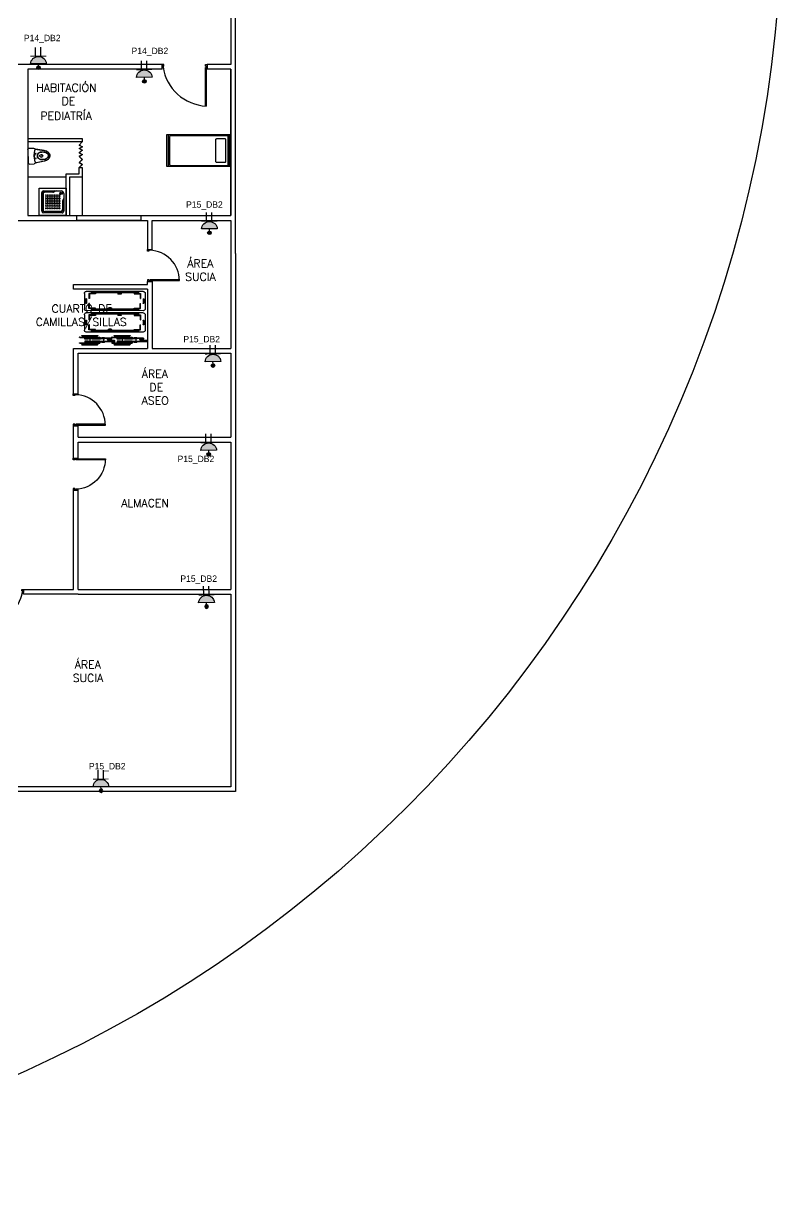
# Model space of a CAD drawing. Header units: metres. Extents: x -24 to 527, y -154 to 95.
# Drawn here: x 230.5 to 254.2, y -5.25 to 31.02 of the extents above; entities that cross this region are included whole.
import ezdxf

# ---------------------------------------------------------------- set-up
doc = ezdxf.new("R2010")
doc.units = ezdxf.units.M
doc.header["$MEASUREMENT"] = 0
for name, color, linetype in [('AN-TEXTO', 3, 'Continuous'), ('AR-MOBILIRIO', 1, 'Continuous'), ('AR-MUROS', 6, 'Continuous'), ('AR-PUERTAS', 2, 'Continuous'), ('AR-VENTANAS', 2, 'Continuous'), ('E-quip', 2, 'Continuous'), ('MOBILIARIO', 42, 'Continuous'), ('S.H.', 2, 'Continuous')]:
    doc.layers.add(name, color=color, linetype=linetype)
doc.styles.add('REGULAR-2.5', font='romans.shx', dxfattribs={"height": 2.5})

# ---------------------------------------------------------------- blocks, each defined once
blk = doc.blocks.new('31643339')
at = {"layer": 'AR-MOBILIRIO'}
for p, q in [((0.038, 0.5), (0.038, -0.5)), ((0.038, 0.4), (0.087, 0.4)), ((1.9, 0.4), (1.95, 0.4)), ((1.95, 0.5), (1.95, -0.5)), ((0.038, -0.4), (0.087, -0.4)), ((1.9, -0.4), (1.95, -0.4))]:
    blk.add_line(p, q, dxfattribs=at)
blk.add_lwpolyline([(0, -0.5), (0, 0.5), (2, 0.5), (2, -0.5)], close=True, dxfattribs=at)
for points in [[(1.87, 0.475, -0.414214), (1.9, 0.445), (1.9, -0.445, -0.414214), (1.87, -0.475), (0.117, -0.475, -0.414214), (0.087, -0.445), (0.087, 0.445, -0.414214), (0.117, 0.475)], [(0.15, -0.332, 0.414214), (0.18, -0.362), (0.447, -0.362, 0.414214), (0.477, -0.332), (0.477, 0.333, 0.414214), (0.447, 0.363), (0.18, 0.363, 0.414214), (0.15, 0.333)]]:
    blk.add_lwpolyline(points, format="xyb", close=True, dxfattribs=at)
blk = doc.blocks.new('AR-PUERTA 2')
at = {"layer": 'AR-PUERTAS', "linetype": 'Continuous'}
for points in [[(-1.354, -0.058), (-1.354, -0.008), (-1.329, -0.008), (-1.329, 0.042), (-1.379, 0.042), (-1.379, -0.058)], [(-0.029, -0.008), (-0.029, 0.042), (0.021, 0.042), (0.021, -0.058), (-0.004, -0.058), (-0.004, -0.008)], [(-0.004, -0.058), (-0.004, -1.258), (-0.029, -1.258), (-0.029, -0.058)]]:
    blk.add_lwpolyline(points, close=True, dxfattribs=at)
blk.add_arc((0.061, 0.169), 1.428, 188.1236, 267.3924, dxfattribs=at)
blk = doc.blocks.new('AR-PUERTA 1')
at = {"layer": 'AR-PUERTAS', "linetype": 'Continuous'}
for points in [[(0.954, 0.033), (0.954, 0.958), (0.929, 0.958), (0.929, 0.033)], [(0.004, 0.058), (0.004, 0.008), (0.029, 0.008), (0.029, -0.042), (-0.021, -0.042), (-0.021, 0.058)], [(0.929, 0.008), (0.929, -0.042), (0.979, -0.042), (0.979, 0.058), (0.954, 0.058), (0.954, 0.008)]]:
    blk.add_lwpolyline(points, close=True, dxfattribs=at)
blk.add_arc((0.954, 0.008), 0.949, 89.9989, 178.4932, dxfattribs=at)
blk = doc.blocks.new('AR-PUERTA 1.2')
at = {"layer": 'AR-PUERTAS', "linetype": 'Continuous'}
for points in [[(1.154, 0.058), (1.154, 0.983), (1.129, 0.983), (1.129, 0.058)], [(0.004, 0.058), (0.004, 0.008), (0.029, 0.008), (0.029, -0.042), (-0.021, -0.042), (-0.021, 0.058)], [(1.129, 0.008), (1.129, -0.042), (1.179, -0.042), (1.179, 0.058), (1.154, 0.058), (1.154, 0.008)]]:
    blk.add_lwpolyline(points, close=True, dxfattribs=at)
blk.add_arc((1.141, -0.171), 1.154, 89.3332, 169.7918, dxfattribs=at)
blk = doc.blocks.new('AR-PUERTA ACORDION')
at = {"layer": 'AR-PUERTAS'}
blk.add_lwpolyline([(-0.386, 0.049), (-0.288, -0.046), (-0.235, 0.057), (-0.185, -0.044), (-0.129, 0.054), (-0.046, -0.045), (0.01, 0.056), (0.073, -0.046), (0.158, 0.053), (0.252, -0.046), (0.317, 0.054), (0.41, -0.047), (0.41, -0.054), (0.318, 0.046), (0.253, -0.054), (0.158, 0.046), (0.072, -0.054), (0.01, 0.046), (-0.045, -0.054), (-0.128, 0.046), (-0.185, -0.054), (-0.235, 0.046), (-0.287, -0.054), (-0.39, 0.046)], close=True, dxfattribs=at)
blk = doc.blocks.new('A$C05366594')
at = {"layer": 'AR-MOBILIRIO', "linetype": 'Continuous'}
for p, q in [((0, 0), (0, 0.72)), ((0, 0.72), (0.72, 0.72)), ((0.113, 0.653), (0.585, 0.653)), ((0.367, 0.63), (0.158, 0.63)), ((0.428, 0.653), (0.397, 0.637)), ((0.72, 0.72), (0.72, 0)), ((0.068, 0.113), (0.068, 0.608)), ((0.09, 0.563), (0.09, 0.158)), ((0.63, 0.367), (0.63, 0.158)), ((0.653, 0.428), (0.637, 0.397)), ((0.653, 0.585), (0.653, 0.113)), ((0.72, 0), (0, 0)), ((0.608, 0.068), (0.113, 0.068)), ((0.563, 0.09), (0.158, 0.09))]:
    blk.add_line(p, q, dxfattribs=at)
at = {"layer": 'AR-MOBILIRIO', "color": 250}
for p, q in [((0.458, 0.653), (0.403, 0.625)), ((0.104, 0.563), (0.104, 0.158)), ((0.367, 0.617), (0.158, 0.617)), ((0.617, 0.367), (0.617, 0.158)), ((0.653, 0.458), (0.625, 0.403)), ((0.563, 0.104), (0.158, 0.104))]:
    blk.add_line(p, q, dxfattribs=at)
at = {"layer": 'AR-MOBILIRIO', "linetype": 'Continuous'}
for centre, major_axis, start_param, end_param in [((0.113, 0.608), (0.0318, 0.0318), 0.785398, 2.356194), ((0.158, 0.563), (0.0477, 0.0477), 0.785398, 2.356194), ((0.367, 0.698), (0.0477, 0.0477), 3.926991, 4.390638), ((0.585, 0.585), (0.0477, 0.0477), 5.497787, 7.068583), ((0.698, 0.367), (-0.0477, 0.0477), 0.321751, 0.785398), ((0.113, 0.113), (-0.0318, 0.0318), 0.785398, 2.356194), ((0.158, 0.158), (-0.0477, 0.0477), 0.785398, 2.356194), ((0.158, 0.158), (-0.0477, 0.0477), 0.785398, 2.356194), ((0.563, 0.158), (0.0477, 0.0477), 3.926991, 5.497787), ((0.608, 0.113), (-0.0318, 0.0318), 2.356194, 3.926991)]:
    blk.add_ellipse(centre, major_axis=major_axis, ratio=1, start_param=start_param, end_param=end_param, dxfattribs=at)
at = {"layer": 'AR-MOBILIRIO', "color": 250}
for centre, major_axis, start_param, end_param in [((0.367, 0.698), (0.0573, 0.0573), 3.926991, 4.390638), ((0.158, 0.563), (-0.0382, 0.0382), -0.785398, 0.785398), ((0.18, 0.54), (-0.00636, 0.00636), -0.785398, 5.497787), ((0.18, 0.495), (-0.00636, 0.00636), -0.785398, 5.497787), ((0.18, 0.45), (-0.00636, 0.00636), -0.785398, 5.497787), ((0.18, 0.405), (-0.00636, 0.00636), -0.785398, 5.497787), ((0.18, 0.36), (-0.00636, 0.00636), -0.785398, 5.497787), ((0.18, 0.315), (-0.00636, 0.00636), -0.785398, 5.497787), ((0.225, 0.54), (0.00636, 0.00636), 0.785398, 7.068583), ((0.225, 0.495), (0.00636, 0.00636), 0.785398, 7.068583), ((0.225, 0.45), (0.00636, 0.00636), 0.785398, 7.068583), ((0.225, 0.405), (0.00636, 0.00636), 0.785398, 7.068583), ((0.225, 0.36), (0.00636, 0.00636), 0.785398, 7.068583), ((0.225, 0.315), (0.00636, 0.00636), 0.785398, 7.068583), ((0.27, 0.54), (0.00636, 0.00636), 0.785398, 7.068583), ((0.27, 0.495), (0.00636, 0.00636), 0.785398, 7.068583), ((0.27, 0.45), (0.00636, 0.00636), 0.785398, 7.068583), ((0.27, 0.405), (0.00636, 0.00636), 0.785398, 7.068583), ((0.27, 0.36), (0.00636, 0.00636), 0.785398, 7.068583), ((0.27, 0.315), (0.00636, 0.00636), 0.785398, 7.068583), ((0.315, 0.54), (-0.00636, 0.00636), -0.785398, 5.497787), ((0.315, 0.495), (-0.00636, 0.00636), -0.785398, 5.497787), ((0.315, 0.45), (-0.00636, 0.00636), -0.785398, 5.497787), ((0.315, 0.36), (-0.00636, 0.00636), -0.785398, 5.497787), ((0.315, 0.315), (-0.00636, 0.00636), -0.785398, 5.497787), ((0.315, 0.405), (-0.00636, 0.00636), -0.785398, 5.497787), ((0.36, 0.54), (-0.00636, 0.00636), -0.785398, 5.497787), ((0.36, 0.495), (-0.00636, 0.00636), -0.785398, 5.497787), ((0.36, 0.45), (-0.00636, 0.00636), -0.785398, 5.497787), ((0.36, 0.405), (-0.00636, 0.00636), -0.785398, 5.497787), ((0.36, 0.36), (-0.00636, 0.00636), -0.785398, 5.497787), ((0.36, 0.315), (-0.00636, 0.00636), -0.785398, 5.497787), ((0.405, 0.54), (-0.00636, 0.00636), -0.785398, 5.497787), ((0.405, 0.495), (-0.00636, 0.00636), -0.785398, 5.497787), ((0.405, 0.45), (-0.00636, 0.00636), -0.785398, 5.497787), ((0.405, 0.405), (-0.00636, 0.00636), -0.785398, 5.497787), ((0.405, 0.36), (-0.00636, 0.00636), -0.785398, 5.497787), ((0.405, 0.315), (-0.00636, 0.00636), -0.785398, 5.497787), ((0.45, 0.54), (0.00636, 0.00636), 0.785398, 7.068583), ((0.45, 0.495), (0.00636, 0.00636), 0.785398, 7.068583), ((0.45, 0.45), (0.00636, 0.00636), 0.785398, 7.068583), ((0.45, 0.405), (0.00636, 0.00636), 0.785398, 7.068583), ((0.45, 0.36), (0.00636, 0.00636), 0.785398, 7.068583), ((0.45, 0.315), (0.00636, 0.00636), 0.785398, 7.068583), ((0.495, 0.54), (0.00636, 0.00636), 0.785398, 7.068583), ((0.495, 0.495), (0.00636, 0.00636), 0.785398, 7.068583), ((0.495, 0.45), (0.00636, 0.00636), 0.785398, 7.068583), ((0.495, 0.405), (0.00636, 0.00636), 0.785398, 7.068583), ((0.495, 0.36), (0.00636, 0.00636), 0.785398, 7.068583), ((0.495, 0.315), (0.00636, 0.00636), 0.785398, 7.068583), ((0.54, 0.54), (-0.00636, 0.00636), -0.785398, 5.497787), ((0.54, 0.495), (-0.00636, 0.00636), -0.785398, 5.497787), ((0.54, 0.45), (-0.00636, 0.00636), -0.785398, 5.497787), ((0.54, 0.36), (-0.00636, 0.00636), -0.785398, 5.497787), ((0.54, 0.315), (-0.00636, 0.00636), -0.785398, 5.497787), ((0.54, 0.405), (-0.00636, 0.00636), -0.785398, 5.497787), ((0.585, 0.585), (0.0223, 0.0223), 0.785398, 7.068583), ((0.585, 0.585), (-0.00955, 0.00955), -0.785398, 5.497787), ((0.576, 0.585), (0.00286, 0.00286), 0.785398, 7.068583), ((0.581, 0.592), (0.00286, 0.00286), 0.785398, 7.068583), ((0.581, 0.578), (0.00286, 0.00286), 0.785398, 7.068583), ((0.589, 0.592), (0.00286, 0.00286), 0.785398, 7.068583), ((0.589, 0.578), (0.00286, 0.00286), 0.785398, 7.068583), ((0.594, 0.585), (0.00286, 0.00286), 0.785398, 7.068583), ((0.698, 0.367), (-0.0573, 0.0573), 0.321751, 0.785398), ((0.158, 0.158), (-0.0382, 0.0382), 0.785398, 2.356194), ((0.158, 0.158), (0.0382, 0.0382), 2.356194, 3.926991), ((0.18, 0.27), (-0.00636, 0.00636), -0.785398, 5.497787), ((0.18, 0.225), (-0.00636, 0.00636), -0.785398, 5.497787), ((0.18, 0.18), (-0.00636, 0.00636), -0.785398, 5.497787), ((0.225, 0.27), (0.00636, 0.00636), 0.785398, 7.068583), ((0.225, 0.225), (0.00636, 0.00636), 0.785398, 7.068583), ((0.225, 0.18), (0.00636, 0.00636), 0.785398, 7.068583), ((0.27, 0.27), (0.00636, 0.00636), 0.785398, 7.068583), ((0.27, 0.225), (0.00636, 0.00636), 0.785398, 7.068583), ((0.27, 0.18), (0.00636, 0.00636), 0.785398, 7.068583), ((0.315, 0.27), (-0.00636, 0.00636), -0.785398, 5.497787), ((0.315, 0.225), (-0.00636, 0.00636), -0.785398, 5.497787), ((0.315, 0.18), (-0.00636, 0.00636), -0.785398, 5.497787), ((0.36, 0.27), (-0.00636, 0.00636), -0.785398, 5.497787), ((0.36, 0.225), (-0.00636, 0.00636), -0.785398, 5.497787), ((0.36, 0.18), (-0.00636, 0.00636), -0.785398, 5.497787), ((0.405, 0.27), (-0.00636, 0.00636), -0.785398, 5.497787), ((0.405, 0.225), (-0.00636, 0.00636), -0.785398, 5.497787), ((0.405, 0.18), (-0.00636, 0.00636), -0.785398, 5.497787), ((0.45, 0.27), (0.00636, 0.00636), 0.785398, 7.068583), ((0.45, 0.225), (0.00636, 0.00636), 0.785398, 7.068583), ((0.45, 0.18), (0.00636, 0.00636), 0.785398, 7.068583), ((0.495, 0.27), (0.00636, 0.00636), 0.785398, 7.068583), ((0.495, 0.225), (0.00636, 0.00636), 0.785398, 7.068583), ((0.495, 0.18), (0.00636, 0.00636), 0.785398, 7.068583), ((0.54, 0.27), (-0.00636, 0.00636), -0.785398, 5.497787), ((0.54, 0.225), (-0.00636, 0.00636), -0.785398, 5.497787), ((0.54, 0.18), (-0.00636, 0.00636), -0.785398, 5.497787), ((0.563, 0.158), (0.0382, 0.0382), 3.926991, 5.497787)]:
    blk.add_ellipse(centre, major_axis=major_axis, ratio=1, start_param=start_param, end_param=end_param, dxfattribs=at)
blk = doc.blocks.new('1p-toppiece')
at = {"layer": 'AR-MOBILIRIO'}
for p, q in [((-0.532, 0.174), (-0.265, 0.22)), ((-0.232, 0.219), (-0.531, 0.169)), ((-0.485, 0.003), (-0.485, 0.003)), ((-0.485, 0.003), (-0.485, 0.003)), ((-0.485, 0.003), (-0.485, 0.003)), ((-0.485, 0.003), (-0.485, 0.003)), ((-0.485, 0.003), (-0.485, 0.003)), ((-0.485, 0.003), (-0.485, 0.003)), ((-0.485, 0.003), (-0.485, 0.003)), ((-0.485, 0.003), (-0.485, 0.003)), ((-0.406, 0.039), (-0.443, 0.044)), ((-0.232, 0.22), (-0.232, 0.195)), ((-0.205, 0.008), (-0.232, 0.195)), ((-0.218, 0.098), (-0.218, 0.003)), ((-0.218, -0.093), (-0.218, 0.003)), ((-0.047, 0.26), (-0.192, 0.26)), ((-0.007, 0.22), (-0.007, -0.214)), ((-0.532, -0.169), (-0.265, -0.215)), ((-0.232, -0.214), (-0.531, -0.163)), ((-0.406, -0.034), (-0.443, -0.039)), ((-0.232, -0.189), (-0.205, -0.003)), ((-0.232, -0.189), (-0.232, -0.214)), ((-0.047, -0.254), (-0.192, -0.254))]:
    blk.add_line(p, q, dxfattribs=at)
blk.add_lwpolyline([(-0.467, -0.009, 0.139005), (-0.464, -0.009, 0.107089), (-0.461, -0.006, 0.080212), (-0.46, -0.002, 0.06796), (-0.459, 0.003, 0.06796), (-0.46, 0.007, 0.080212), (-0.461, 0.011, 0.107089), (-0.464, 0.014, 0.139005), (-0.467, 0.015, 0.139005), (-0.47, 0.014, 0.107089), (-0.473, 0.011, 0.080212), (-0.474, 0.007, 0.06796), (-0.475, 0.003, 0.06796), (-0.474, -0.002, 0.080212), (-0.473, -0.006, 0.107089), (-0.47, -0.009, 0.139005)], format="xyb", close=True, dxfattribs=at)
for centre in [(-0.26, 0.078), (-0.26, -0.072)]:
    blk.add_circle(centre, 0.008, dxfattribs=at)
for centre, radius, start, end in [((-0.545, -0.004), 0.165, 137.5273, 177.8064), ((-0.545, 0.009), 0.165, 182.1936, 222.4727), ((-0.545, -0.004), 0.159, 137.1746, 177.7477), ((-0.545, 0.009), 0.159, 182.2523, 222.8254), ((-0.518, -0.034), 0.206, 106.927, 136.493), ((-0.541, -0.003), 0.122, 134.1142, 177.24), ((-0.541, 0.008), 0.122, 182.76, 225.8858), ((-0.518, -0.034), 0.2, 106.5054, 136.1127), ((-0.541, -0.003), 0.115, 133.4423, 177.1285), ((-0.541, 0.008), 0.115, 182.8715, 226.5577), ((-0.519, -0.031), 0.157, 102.7254, 132.8308), ((-0.52, -0.03), 0.15, 101.8667, 132.1155), ((-0.482, -0.117), 0.296, 99.7929, 108.8085), ((-0.482, -0.12), 0.292, 99.5848, 108.4322), ((-0.482, -0.148), 0.279, 90.6669, 104.9929), ((-0.482, -0.156), 0.281, 90.6819, 104.1933), ((-0.474, -0.297), 0.428, 81.7587, 91.4179), ((-0.488, -0.362), 0.487, 81.705, 89.6761), ((-0.434, 0.003), 0.0456, 126.1832, 180), ((-0.434, 0.003), 0.0456, 180, 233.8168), ((-0.447, 0.019), 0.025, 82.2348, 126.1832), ((-0.434, -0.002), 0.123, 44.007, 82.2929), ((-0.431, -0.004), 0.132, 44.3018, 82.295), ((-0.408, 0.024), 0.015, 13.7696, 82.2348), ((-0.495, 0.003), 0.105, 0, 13.7696), ((-0.495, 0.003), 0.105, 346.2304, 0), ((-0.46, 0.006), 0.138, 358.6352, 34.0042), ((-0.46, -0.001), 0.138, 325.9958, 1.3648), ((-0.441, 0.008), 0.132, 357.4666, 37.446), ((-0.441, -0.003), 0.132, 322.554, 2.5334), ((-0.24, 0.073), 0.15, 87.0389, 99.7929), ((-0.192, 0.22), 0.04, 90, 180), ((-0.244, 0.003), 0.04, 351.6776, 8.3142), ((-0.047, 0.22), 0.04, 0, 90), ((-0.518, 0.039), 0.206, 223.507, 253.073), ((-0.518, 0.039), 0.2, 223.8873, 253.4946), ((-0.519, 0.036), 0.157, 227.1692, 257.2746), ((-0.52, 0.036), 0.15, 227.8845, 258.1333), ((-0.482, 0.122), 0.296, 251.1915, 260.2071), ((-0.482, 0.125), 0.292, 251.5678, 260.4152), ((-0.482, 0.153), 0.279, 255.0071, 269.3331), ((-0.482, 0.161), 0.281, 255.8067, 269.3181), ((-0.488, 0.368), 0.487, 270.3239, 278.295), ((-0.474, 0.302), 0.428, 268.5821, 278.2413), ((-0.447, -0.014), 0.025, 233.8168, 277.7652), ((-0.434, 0.007), 0.123, 277.7071, 315.993), ((-0.431, 0.009), 0.132, 277.705, 315.6982), ((-0.408, -0.019), 0.015, 277.7652, 346.2304), ((-0.24, -0.067), 0.15, 260.2071, 272.966), ((-0.192, -0.214), 0.04, 180, 270), ((-0.047, -0.214), 0.04, 270, 360)]:
    blk.add_arc(centre, radius, start, end, dxfattribs=at)
blk = doc.blocks.new('A$C15E859FE')
at = {"layer": 'AR-MOBILIRIO'}
for p, q in [((0.001, 1.84), (0, 0.06)), ((0.541, 1.9), (0.061, 1.9)), ((0.366, 1.855), (0.236, 1.855)), ((0.366, 1.835), (0.236, 1.835)), ((0.601, 1.84), (0.6, 0.06)), ((0.021, 1.69), (0.02, 0.21)), ((0.047, 1.69), (0.021, 1.69)), ((0.047, 1.69), (0.046, 0.21)), ((0.066, 1.553), (0.066, 1.758)), ((0.066, 1.758), (0.224, 1.758)), ((0.066, 1.553), (0.081, 1.553)), ((0.081, 1.553), (0.081, 1.743)), ((0.081, 1.743), (0.224, 1.743)), ((0.224, 1.743), (0.224, 1.758)), ((0.537, 1.757), (0.379, 1.758)), ((0.379, 1.743), (0.379, 1.758)), ((0.522, 1.742), (0.379, 1.743)), ((0.522, 1.553), (0.522, 1.742)), ((0.537, 1.553), (0.522, 1.553)), ((0.537, 1.553), (0.537, 1.757)), ((0.555, 1.69), (0.554, 0.21)), ((0.581, 1.69), (0.555, 1.69)), ((0.581, 1.69), (0.58, 0.21)), ((0.515, 1.14), (0.515, 1.06)), ((0.535, 1.14), (0.535, 1.06)), ((0.067, 0.84), (0.067, 0.76)), ((0.087, 0.84), (0.087, 0.76)), ((0.046, 0.21), (0.02, 0.21)), ((0.54, 0), (0.06, 0)), ((0.065, 0.348), (0.065, 0.143)), ((0.065, 0.348), (0.08, 0.348)), ((0.065, 0.143), (0.223, 0.143)), ((0.08, 0.348), (0.08, 0.158)), ((0.08, 0.158), (0.223, 0.158)), ((0.223, 0.158), (0.223, 0.143)), ((0.365, 0.07), (0.235, 0.07)), ((0.365, 0.05), (0.235, 0.05)), ((0.52, 0.158), (0.378, 0.158)), ((0.378, 0.158), (0.378, 0.143)), ((0.535, 0.143), (0.378, 0.143)), ((0.521, 0.347), (0.52, 0.158)), ((0.536, 0.347), (0.521, 0.347)), ((0.536, 0.347), (0.535, 0.143)), ((0.58, 0.21), (0.554, 0.21))]:
    blk.add_line(p, q, dxfattribs=at)
for centre, radius, start, end in [((0.061, 1.84), 0.06, 89.9537, 179.9537), ((0.236, 1.845), 0.01, 89.9537, 269.9537), ((0.366, 1.845), 0.01, 269.9537, 89.9537), ((0.541, 1.84), 0.06, 359.9537, 89.9537), ((0.525, 1.14), 0.01, 359.9537, 179.9537), ((0.077, 0.84), 0.01, 359.9537, 179.9537), ((0.077, 0.76), 0.01, 179.9537, 359.9537), ((0.525, 1.06), 0.01, 179.9537, 359.9537), ((0.06, 0.06), 0.06, 179.9537, 269.9537), ((0.235, 0.06), 0.01, 89.9537, 269.9537), ((0.365, 0.06), 0.01, 269.9537, 89.9537), ((0.54, 0.06), 0.06, 269.9537, 359.9537)]:
    blk.add_arc(centre, radius, start, end, dxfattribs=at)
blk = doc.blocks.new('S-RUEDAS2')
at = {"layer": 'AR-MOBILIRIO'}
for p, q in [((-0.146, 0.253), (-0.146, -0.237)), ((-0.133, 0.253), (-0.133, -0.237)), ((-0.133, 0.024), (-0.097, 0.024)), ((-0.097, 0.32), (-0.097, -0.304)), ((-0.081, 0.32), (-0.081, -0.304)), ((-0.081, 0.024), (-0.061, 0.024)), ((-0.071, 0.058), (-0.071, 0.16)), ((-0.032, 0.16), (-0.071, 0.16)), ((-0.032, 0.058), (-0.071, 0.058)), ((-0.061, -0.056), (-0.061, 0.058)), ((-0.042, -0.055), (-0.042, 0.058)), ((-0.042, 0.008), (0.042, 0.008)), ((-0.042, 0), (0.042, 0)), ((-0.032, 0.058), (-0.032, 0.16)), ((0.032, 0.16), (0.071, 0.16)), ((0.032, 0.058), (0.032, 0.16)), ((0.032, 0.058), (0.071, 0.058)), ((0.042, -0.055), (0.042, 0.058)), ((0.061, -0.056), (0.061, 0.058)), ((0.061, 0.024), (0.081, 0.024)), ((0.071, 0.058), (0.071, 0.16)), ((0.081, 0.32), (0.081, -0.304)), ((0.097, 0.32), (0.097, -0.304)), ((0.097, 0.024), (0.133, 0.024)), ((0.133, 0.253), (0.133, -0.237)), ((0.146, 0.253), (0.146, -0.237)), ((-0.133, -0.008), (-0.097, -0.008)), ((-0.081, -0.008), (-0.061, -0.008)), ((-0.074, -0.308), (-0.074, -0.077)), ((-0.061, -0.462), (-0.061, -0.329)), ((-0.042, -0.462), (-0.042, -0.329)), ((-0.028, -0.308), (-0.028, -0.077)), ((0.028, -0.308), (0.028, -0.077)), ((0.042, -0.462), (0.042, -0.329)), ((0.061, -0.008), (0.081, -0.008)), ((0.061, -0.462), (0.061, -0.329)), ((0.074, -0.308), (0.074, -0.077)), ((0.097, -0.008), (0.133, -0.008)), ((-0.071, -0.451), (-0.071, -0.371)), ((-0.061, -0.371), (-0.071, -0.371)), ((-0.061, -0.451), (-0.071, -0.451)), ((-0.061, -0.462), (-0.042, -0.462)), ((-0.058, -0.668), (-0.058, -0.462)), ((-0.058, -0.668), (-0.027, -0.668)), ((-0.048, -0.668), (-0.048, -0.462)), ((-0.048, -0.542), (-0.027, -0.542)), ((-0.042, -0.422), (0.042, -0.422)), ((-0.019, -0.55), (-0.027, -0.542)), ((-0.019, -0.66), (-0.027, -0.668)), ((-0.019, -0.66), (-0.019, -0.55)), ((0.02, -0.63), (0.012, -0.638)), ((0.012, -0.765), (0.012, -0.638)), ((0.048, -0.63), (0.02, -0.63)), ((0.023, -0.55), (0.031, -0.542)), ((0.023, -0.62), (0.023, -0.55)), ((0.048, -0.62), (0.023, -0.62)), ((0.023, -0.62), (0.031, -0.627)), ((0.048, -0.542), (0.031, -0.542)), ((0.048, -0.627), (0.031, -0.627)), ((0.061, -0.462), (0.042, -0.462)), ((0.048, -0.74), (0.048, -0.462)), ((0.058, -0.772), (0.058, -0.462)), ((0.071, -0.371), (0.061, -0.371)), ((0.071, -0.451), (0.061, -0.451)), ((0.071, -0.451), (0.071, -0.371)), ((0.058, -0.765), (0.012, -0.765)), ((0.012, -0.765), (0.02, -0.772)), ((0.058, -0.772), (0.02, -0.772)), ((0.058, -0.74), (0.048, -0.74))]:
    blk.add_line(p, q, dxfattribs=at)
for centre, radius, start, end in [((-0.14, 0.253), 0.00653, 360, 180), ((-0.089, 0.32), 0.00816, 360, 180), ((0.089, 0.32), 0.00816, 360, 180), ((0.14, 0.253), 0.00653, 0, 180), ((-0.14, -0.237), 0.00653, 180, 0), ((-0.089, -0.304), 0.00816, 180, 0), ((-0.051, -0.077), 0.0231, 360, 180), ((-0.051, -0.308), 0.0231, 180, 0), ((0.051, -0.077), 0.0231, 360, 180), ((0.051, -0.308), 0.0231, 180, 0), ((0.089, -0.304), 0.00816, 180, 0), ((0.14, -0.237), 0.00653, 180, 0)]:
    blk.add_arc(centre, radius, start, end, dxfattribs=at)
blk = doc.blocks.new('16A twin WP')
at = {"ltscale": 8}
h = blk.add_hatch(color=256, dxfattribs=at)
edge = h.paths.add_edge_path()
edge.add_ellipse((17.4, -1), major_axis=(0.2, 17.4), ratio=1, start_angle=273.7089, end_angle=447.4296, ccw=False)
edge.add_line((34.8, 0), (0, 0))
h = blk.add_hatch(color=256, dxfattribs=at)
edge = h.paths.add_edge_path()
edge.add_ellipse((17.4, -8.7), major_axis=(-2.81, 2.81), ratio=1, start_angle=0, end_angle=360)
for p, q in [((11.5, 16.9), (11.5, 36.5)), ((23.3, 16.9), (23.3, 36.5)), ((34.8, 0), (0, 0)), ((17.4, -4.7), (17.4, 0))]:
    blk.add_line(p, q, dxfattribs=at)
at = {"ltscale": 8, "const_width": 2}
blk.add_lwpolyline([(34.8, 16.9), (0, 16.9)], dxfattribs=at)
at = {"ltscale": 8, "extrusion": (0, 0, -1)}
blk.add_ellipse((17.4, -1), major_axis=(0.2, 17.4), ratio=1, start_param=-1.525934, end_param=1.506063, dxfattribs=at)
at = {"ltscale": 8}
blk.add_ellipse((17.4, -8.7), major_axis=(-2.81, 2.81), ratio=1, start_param=3.926991, end_param=10.210176, dxfattribs=at)

msp = doc.modelspace()

# ---------------------------------------------------------------- linework, layer by layer
at = {"layer": 'AR-MUROS'}
for p, q in [((230.649, 29.579), (230.649, 25.006)), ((234.847, 29.579), (234.847, 29.729)), ((236.247, 29.729), (236.247, 29.579)), ((230.649, 27.412), (232.348, 27.412)), ((232.348, 27.312), (230.649, 27.312)), ((232.348, 27.412), (232.348, 27.312)), ((232.248, 26.312), (232.248, 26.512)), ((232.248, 26.512), (232.348, 26.512)), ((232.348, 26.512), (232.348, 26.212)), ((231.849, 26.212), (230.649, 26.212)), ((231.849, 25.012), (231.849, 26.312)), ((231.849, 26.312), (232.248, 26.312)), ((232.348, 26.212), (231.949, 26.212)), ((231.949, 26.212), (231.949, 25.012)), ((232.348, 26.212), (232.348, 25.012)), ((234.383, 22.706), (234.383, 20.856)), ((232.071, 20.856), (234.383, 20.856))]:
    msp.add_line(p, q, dxfattribs=at)
for points in [[(237.138, 23.827), (237.138, 63.458), (143.199, 63.458), (143.199, 59.148)], [(236.988, 33.579), (236.988, 29.729)], [(234.847, 29.729), (229.856, 29.729)], [(234.847, 29.579), (230.649, 29.579)], [(236.99, 29.729), (236.247, 29.729)], [(236.988, 29.579), (236.247, 29.579)], [(236.988, 29.579), (236.988, 25.006)], [(236.988, 25.006), (236.988, 29.579)], [(211.264, 24.856), (217.725, 24.856), (234.383, 24.856)], [(230.649, 25.006), (236.988, 25.006)], [(234.383, 24.856), (234.383, 23.949), (234.458, 23.949), (234.533, 23.949), (234.533, 24.856)], [(234.533, 24.856), (236.988, 24.856)], [(236.988, 24.856), (236.988, 23.827), (236.988, 20.856)], [(237.138, 23.827), (237.138, 7.011), (149.199, 7.011)], [(234.383, 22.706), (232.071, 22.706), (232.071, 22.856), (234.383, 22.856), (234.383, 22.949), (234.533, 22.949), (234.533, 20.856)], [(232.071, 19.436), (232.071, 20.856)], [(232.221, 20.706), (236.988, 20.706)], [(232.221, 19.436), (232.221, 20.706)], [(234.533, 20.856), (236.988, 20.856)], [(236.988, 20.706), (236.988, 18.082)], [(232.071, 19.436), (232.221, 19.436)], [(232.071, 18.082), (232.071, 18.436)], [(232.071, 18.436), (232.221, 18.436)], [(232.221, 18.082), (232.221, 18.436)], [(232.071, 17.427), (232.071, 18.082)], [(232.221, 18.082), (236.988, 18.082)], [(232.221, 17.427), (232.221, 17.932), (236.988, 17.932)], [(236.988, 17.932), (236.988, 13.326)], [(232.071, 17.427), (232.221, 17.427)], [(232.071, 13.326), (232.071, 16.427)], [(232.071, 16.427), (232.221, 16.427)], [(232.221, 13.326), (232.221, 16.427)], [(236.988, 13.176), (236.988, 7.161), (232.221, 7.161), (228.071, 7.161)], [(232.221, 13.176), (230.511, 13.176), (230.511, 13.326), (232.071, 13.326)], [(232.221, 13.326), (236.988, 13.326)], [(232.221, 13.176), (236.988, 13.176)]]:
    msp.add_lwpolyline(points, dxfattribs=at)
at = {"layer": 'AR-PUERTAS'}
msp.add_circle((214.119, 34.834), 40.081, dxfattribs=at)
at = {"layer": 'AR-VENTANAS'}
msp.add_lwpolyline([(232.176, 25.005), (234.178, 25.005), (234.178, 24.855), (232.176, 24.855)], close=True, dxfattribs=at)

# ---------------------------------------------------------------- block references
at = {"layer": 'AR-MOBILIRIO', "rotation": 180}
msp.add_blockref('31643339', (236.988, 27.038), dxfattribs=at)
at = {"layer": 'AR-MOBILIRIO', "xscale": 1.176120000000083, "yscale": 1.176120000000083, "zscale": 1.176120000000083}
msp.add_blockref('A$C05366594', (231.002, 25.012), dxfattribs=at)
at = {"layer": 'AR-MUROS'}
msp.add_blockref('AR-PUERTA 2', (236.226, 29.687), dxfattribs=at)
for name, p, rotation in [('AR-PUERTA 1', (234.425, 23.928), 270), ('AR-PUERTA 1', (232.112, 19.415), 270), ('AR-PUERTA 1.2', (230.49, 13.285), 180)]:
    msp.add_blockref(name, p, dxfattribs=dict(at, rotation=rotation))
at = {"layer": 'AR-MUROS', "xscale": -1, "rotation": 270}
msp.add_blockref('AR-PUERTA 1', (232.112, 16.448), dxfattribs=at)
at = {"layer": 'AR-VENTANAS', "rotation": 270}
msp.add_blockref('AR-PUERTA ACORDION', (232.302, 26.922), dxfattribs=at)
at = {"layer": 'E-quip', "xscale": 0.01411558007976453, "yscale": 0.01411558007976453, "zscale": 0.01411558007976453, "rotation": 0.6960837857120545}
for p in [(230.734, 29.746), (234.043, 29.322), (236.075, 24.588), (236.187, 20.441), (236.054, 17.668), (235.984, 12.91), (232.688, 7.157)]:
    msp.add_blockref('16A twin WP', p, dxfattribs=at)
at = {"layer": 'MOBILIARIO', "xscale": -1}
for name, p, rotation in [('A$C15E859FE', (232.414, 22.036), 269.9536920354078), ('A$C15E859FE', (232.414, 21.368), 269.9536920354078), ('S-RUEDAS2', (232.59, 21.116), 89.95369203541115), ('S-RUEDAS2', (233.599, 21.116), 89.95369203541115)]:
    msp.add_blockref(name, p, dxfattribs=dict(at, rotation=rotation))
at = {"layer": 'S.H.', "xscale": -0.9681450398693043, "yscale": 0.9681450398693042, "zscale": 0.9681450398693042, "rotation": 1.633556805323275}
msp.add_blockref('1p-toppiece', (230.649, 26.86), dxfattribs=at)

# ---------------------------------------------------------------- texts
at = {"layer": 'AN-TEXTO', "style": 'REGULAR-2.5'}
for s, p in [('HABITACIÓN', (230.911, 28.878)), ('DE', (231.703, 28.461)), ('PEDIATRÍA', (231.042, 27.997))]:
    msp.add_text(s, height=0.25, dxfattribs=at).set_placement(p)
at = {"layer": 'AN-TEXTO', "char_height": 0.25, "attachment_point": 1, "style": 'REGULAR-2.5'}
for s, width, heights, insert in [('\\pi0.51642;ÁREA \\P\\pi0.45095;SUCIA', 1.9138, [1.853], (235.113, 23.637)), ('\\pi0.72086;CUARTO DE\\P\\pi0.22682;CAMILLAS/SILLAS ', 3.53697, [0], (230.671, 22.224)), ('\\pi0.85561;ÁREA\\P\\pi1.09371;DE\\P\\pi0.84966;ASEO', 2.59218, [1.675], (233.354, 20.184)), ('\\pi0.15928;ALMACEN', 1.9138, [1.853], (233.408, 16.15)), ('\\pi0.51642;ÁREA \\P\\pi0.45095;SUCIA', 1.9138, [1.853], (231.599, 11.101))]:
    msp.add_mtext_dynamic_manual_height_columns(s, width=width, gutter_width=1.25, heights=heights, dxfattribs=dict(at, insert=insert))
at = {"layer": 'AR-PUERTAS', "char_height": 0.2, "attachment_point": 1}
for s, insert in [('P14_DB2', (230.527, 30.656)), ('P14_DB2', (233.889, 30.253)), ('P15_DB2', (235.593, 25.452)), ('P15_DB2', (235.507, 21.247)), ('P15_DB2', (235.327, 17.504)), ('P15_DB2', (235.414, 13.762)), ('P15_DB2', (232.557, 7.903))]:
    msp.add_mtext_dynamic_manual_height_columns(s, width=1.94417, gutter_width=1, heights=[0], dxfattribs=dict(at, insert=insert))

doc.saveas('drawing.dxf')
